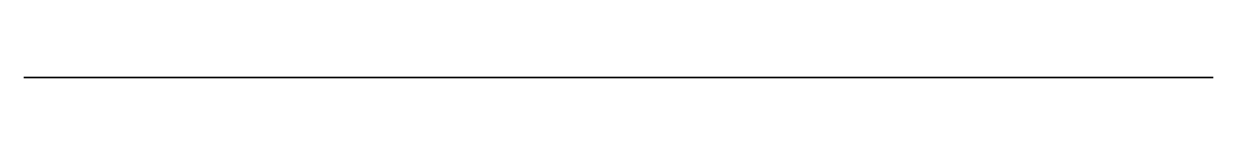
# Model space of a CAD drawing. Header units: millimetres. Extents: x 16.3 to 73.3, y 0 to 0.
import ezdxf

# ---------------------------------------------------------------- set-up
doc = ezdxf.new("R2010")
doc.units = ezdxf.units.MM
doc.layers.get('0').update_dxf_attribs({"color": 173, "true_color": 0x5858e1})

msp = doc.modelspace()

# ---------------------------------------------------------------- linework, layer by layer
at = {"color": 201, "true_color": 0xd59ae5}
msp.add_polyline3d([(19.299, 0, -37.454), (70.401, 0, -45.147), (70.597, 0, -45.181), (70.789, 0, -45.225), (70.979, 0, -45.28), (71.165, 0, -45.347), (71.347, 0, -45.424), (71.524, 0, -45.511), (71.696, 0, -45.609), (71.862, 0, -45.717), (72.022, 0, -45.834), (72.175, 0, -45.96), (72.319, 0, -46.095), (72.456, 0, -46.238), (72.583, 0, -46.388), (72.702, 0, -46.546), (72.812, 0, -46.711), (72.912, 0, -46.882), (73.003, 0, -47.058), (73.085, 0, -47.24), (73.156, 0, -47.425), (73.215, 0, -47.614), (73.263, 0, -47.805), (73.299, 0, -48), (73.311, 0, -48.098), (73.32, 0, -48.196), (73.326, 0, -48.295), (73.328, 0, -48.394), (73.328, 0, -55.087), (58.933, 0, -55.087), (57.447, 0, -53.38), (32.27, 0, -53.38), (30.628, 0, -55.087), (16.272, 0, -55.087), (16.272, 0, -40.982), (16.282, 0, -40.547), (16.297, 0, -40.331), (16.323, 0, -40.117), (16.359, 0, -39.906), (16.383, 0, -39.801), (16.41, 0, -39.697), (16.441, 0, -39.595), (16.476, 0, -39.493), (16.515, 0, -39.393), (16.559, 0, -39.293), (16.658, 0, -39.1), (16.769, 0, -38.914), (16.893, 0, -38.736), (17.028, 0, -38.568), (17.174, 0, -38.409), (17.331, 0, -38.26), (17.498, 0, -38.121), (17.674, 0, -37.994), (17.859, 0, -37.879), (18.05, 0, -37.777), (18.247, 0, -37.688), (18.45, 0, -37.613), (18.657, 0, -37.552), (18.868, 0, -37.505), (19.082, 0, -37.472)], close=True, dxfattribs=at)

doc.saveas('drawing.dxf')
